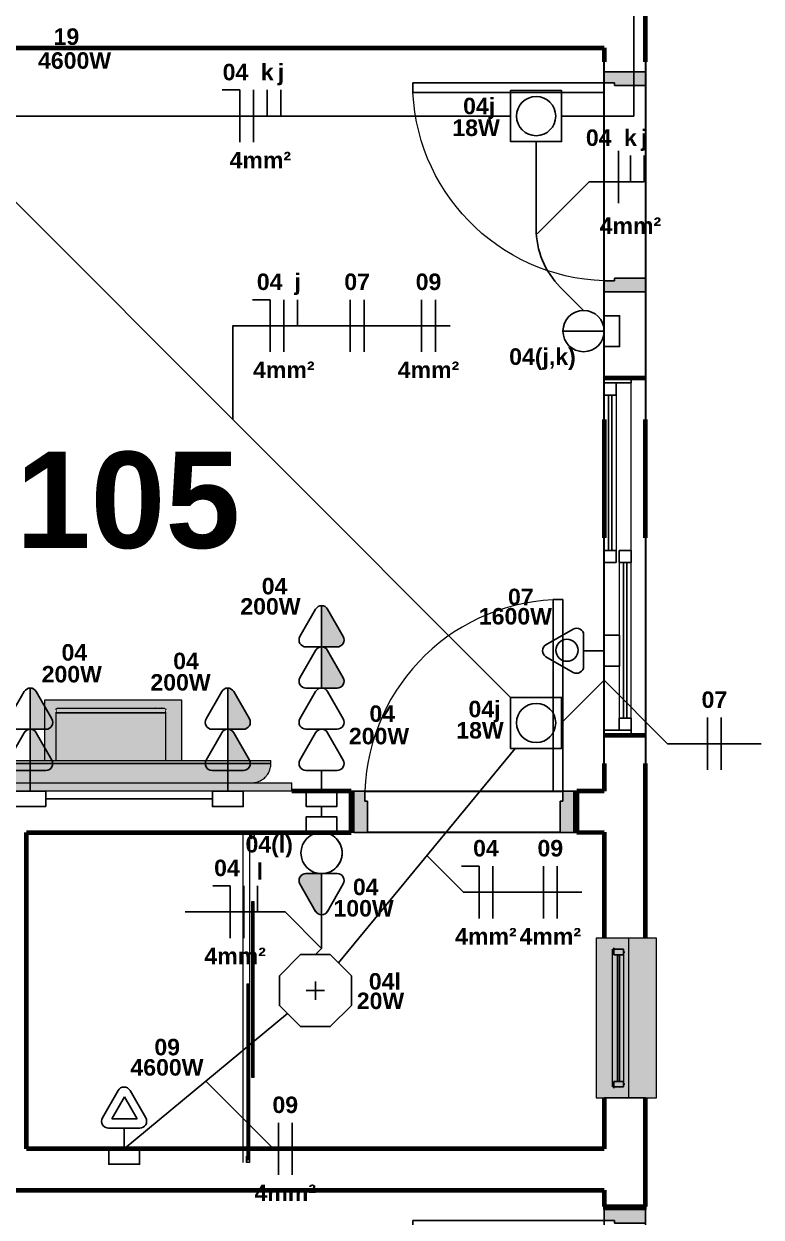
# Model space of a CAD drawing. Extents: x 1450 to 1868, y 82 to 351.
# Drawn here: x 1504.948 to 1507.628, y 139.039 to 143.375 of the extents above; entities that cross this region are included whole.
import ezdxf
from ezdxf.enums import TextEntityAlignment as Align

# ---------------------------------------------------------------- set-up
doc = ezdxf.new("R2010")
doc.units = 0
doc.header["$LTSCALE"] = 0.5
doc.linetypes.add('ELETRODUTO_TETO', pattern=[1000, 1000, 0])
doc.layers.get('0').update_dxf_attribs({"linetype": 'CONTINUOUS'})
for name, color, linetype, lineweight in [('A-DOOR', 31, 'CONTINUOUS', 25), ('A-DOOR-FRAM', 31, 'CONTINUOUS', 9), ('A-GLAZ', 151, 'CONTINUOUS', 9), ('A-WALL', 113, 'CONTINUOUS', 30), ('I-FURN', 30, 'CONTINUOUS', 9), ('Q-CASE', 31, 'CONTINUOUS', 9)]:
    doc.layers.add(name, color=color, linetype=linetype, lineweight=lineweight)
for name, color, linetype in [('CENTRAL DE AR', 10, 'CONTINUOUS'), ('CHUVEIRO ELÉTRICO', 10, 'CONTINUOUS'), ('ELETRODUTO', 7, 'CONTINUOUS'), ('ELETRODUTO_TETO', 2, 'CONTINUOUS'), ('FIACAO', 7, 'CONTINUOUS'), ('Iluminação', 7, 'CONTINUOUS'), ('INDICACAO_BIT_FIACAO', 7, 'CONTINUOUS'), ('INDICACAO_CIRCUITO', 2, 'CONTINUOUS'), ('INDICACAO_INTERRUPTOR_FIA', 2, 'CONTINUOUS'), ('INDICACAO_POTENCIA', 1, 'CONTINUOUS'), ('INTERRUPTORES', 1, 'CONTINUOUS'), ('LINHA_DE_CHAMADA', 7, 'CONTINUOUS'), ('LUMINÁRIAS', 3, 'CONTINUOUS'), ('Ref', 5, 'CONTINUOUS'), ('Texto', 1, 'CONTINUOUS'), ('TOMADAS ABNT', 10, 'CONTINUOUS')]:
    doc.layers.add(name, color=color, linetype=linetype)
doc.styles.add('Arial', font='arialbd.ttf', dxfattribs={"height": 100})

# ---------------------------------------------------------------- blocks, each defined once
blk = doc.blocks.new('Porta Simples de Abrir - 70x210cm - Marco de Madeira-3450791-Planta Baixa')
at = {"layer": 'A-DOOR-FRAM', "lineweight": 25}
h = blk.add_hatch(color=256, dxfattribs=at)
h.paths.add_polyline_path([(-400, -75), (-350, -75), (-350, 38), (-360, 38), (-360, 75), (-400, 75), (-400, -55.9)], flags=0)
h.paths.add_polyline_path([(350, -75), (400, -75), (400, 75), (360, 75), (359.9, 38), (350, 38), (350, -49.8)], flags=0)
at = {"layer": 'A-DOOR'}
for p, q in [((325, 75), (325, 771)), ((325, 771), (360, 771)), ((360, 771), (360, 75)), ((360, 75), (-360, 75)), ((360, 75), (325, 75)), ((-350, -75), (350, -75))]:
    blk.add_line(p, q, dxfattribs=at)
at = {"layer": 'A-DOOR', "lineweight": 9}
blk.add_arc((360, 50.9), 720.1, 90, 178.0786, dxfattribs=at)
at = {"layer": 'A-DOOR-FRAM', "lineweight": 25}
for p, q in [((-360, 75), (-400, 75)), ((-400, 75), (-400, -75)), ((-360, 38), (-360, 75)), ((360, 75), (360, 38)), ((400, 75), (360, 75)), ((400, -75), (400, 75)), ((-350, 38), (-360, 38)), ((-350, -75), (-350, 38)), ((360, 38), (350, 38)), ((350, 38), (350, -75)), ((-400, -75), (-350, -75)), ((350, -75), (400, -75))]:
    blk.add_line(p, q, dxfattribs=at)
blk = doc.blocks.new('Janela de Correr - 2 Folhas - 1300x1000mm-3076498-Planta Baixa')
at = {"layer": 'A-GLAZ'}
for p, q in [((631, 88), (-631, 88)), ((650, 36), (-650, 36)), ((631, 36), (-22, 36)), ((-587, -18), (-22, -18)), ((-22, -8), (587, -8)), ((631, -62), (-631, -62)), ((-22, -62), (-587, -62))]:
    blk.add_line(p, q, dxfattribs=at)
at = {"layer": 'A-GLAZ', "lineweight": 25}
for p, q in [((-650, 36), (-650, -62)), ((-650, 36), (-631, 36)), ((-631, 36), (-631, -62)), ((-22, -8), (-22, 36)), ((-22, 36), (22, 36)), ((22, 36), (22, -8)), ((587, 20), (22, 20)), ((22, 8), (587, 8)), ((587, -8), (587, 36)), ((587, 36), (631, 36)), ((631, 36), (631, -62)), ((650, 36), (631, 36)), ((650, 36), (650, -62)), ((-631, -18), (-587, -18)), ((-587, -18), (-587, -62)), ((-22, -34), (-587, -34)), ((22, -8), (-22, -8)), ((-22, -18), (-22, -62)), ((-22, -18), (22, -18)), ((22, -18), (22, -62)), ((587, -8), (631, -8)), ((-650, -62), (-631, -62)), ((-587, -62), (-631, -62)), ((-587, -46), (-22, -46)), ((22, -62), (-22, -62)), ((650, -62), (631, -62))]:
    blk.add_line(p, q, dxfattribs=at)
blk = doc.blocks.new('Porta Simples de Abrir - 70x210cm - Marco de Madeira-3450794-Planta Baixa')
at = {"layer": 'A-DOOR-FRAM', "lineweight": 25}
h = blk.add_hatch(color=256, dxfattribs=at)
h.paths.add_polyline_path([(-400, 75), (-400, -75), (-360, -75), (-359.9, -38), (-350, -38), (-350, 75), (-399.1, 75)], flags=0)
h.paths.add_polyline_path([(350, 75), (350, -38), (360, -38), (360, -75), (400, -75), (400, 75), (361.7, 75)], flags=0)
at = {"layer": 'A-DOOR'}
for p, q in [((350, 75), (-350, 75)), ((-360, -75), (360, -75)), ((325, -75), (325, -771)), ((360, -75), (325, -75)), ((360, -771), (360, -75)), ((325, -771), (360, -771))]:
    blk.add_line(p, q, dxfattribs=at)
at = {"layer": 'A-DOOR', "lineweight": 9}
blk.add_arc((360, -50.9), 720.1, 181.9214, 270, dxfattribs=at)
at = {"layer": 'A-DOOR-FRAM', "lineweight": 25}
for p, q in [((-400, 75), (-350, 75)), ((-400, -75), (-400, 75)), ((-350, 75), (-350, -38)), ((350, 75), (400, 75)), ((350, -38), (350, 75)), ((400, 75), (400, -75)), ((-350, -38), (-360, -38)), ((-360, -38), (-360, -75)), ((360, -38), (350, -38)), ((360, -75), (360, -38)), ((-360, -75), (-400, -75)), ((400, -75), (360, -75))]:
    blk.add_line(p, q, dxfattribs=at)
blk = doc.blocks.new('Estante para sala com TV pronta - Estante para sala com TV pronta-2755573-Planta Baixa')
at = {"layer": 'I-FURN'}
for points in [[(750, 275), (-550, 275), (-550, 245), (750, 245)], [(613.6, 245), (-406.2, 244.6), (-421.7, 242.6), (-439, 235.3), (-453.1, 224.5), (-464.2, 210), (-471.2, 193.1), (-473.6, 175), (683.6, 175), (681.2, 193.1), (674.2, 210), (663.1, 224.5), (648.6, 235.6), (631.7, 242.6)], [(683.6, 175), (-473.6, 175), (-473.6, 164.5), (683.6, 164.5), (683.6, 173.3)], [(350, 164.5), (308.3, 164.5), (307.8, -23.5), (306.4, -24.7), (305.7, -24.6), (305, -23.3), (304.5, -25), (291.4, -25.5), (291, -25.9), (270.1, -25.9), (269.7, -25), (-53.4, -25.5), (-53.8, -25.9), (-74.8, -25.8), (-75.2, -25), (-88.4, -24.6), (-88.9, -24.3), (-89.7, -24.7), (-91, -23.6), (-91.2, -22.9), (-91.7, -8.7), (-91.7, 164.5), (-150, 164.5), (-150, -55.5), (350, -55.5), (350, 154.2)], [(-88.4, 164.5), (-91.7, 164.5), (-91.2, -9), (-88.4, -9), (-88.4, 159.6)], [(305, 164.5), (-88.4, 164.5), (-88.4, -9), (305, -9), (305, 158.1)], [(308.3, 164.5), (305, 164.5), (305.6, -9), (308.3, -9), (308.3, 157.8)], [(-88.4, -11.9), (-91.6, -11.9), (-91.2, -22.9), (-90.6, -24.1), (-89.2, -24.9), (-88.4, -23.3), (-88.4, -11.9)], [(-88.4, -9), (-91.2, -9), (-90.7, -11.9), (-88.4, -11.9), (-88.4, -9.1)], [(305, -9), (-88.4, -9), (-87.8, -11.9), (305, -11.9)], [(305, -11.9), (-88.4, -11.9), (-88.4, -25), (305, -24.6), (305, -15.3)], [(-74.1, -25), (-74.8, -25.1), (-74.3, -25.9), (-74.1, -25.8), (-74.1, -25.1)], [(-54.1, -25), (-74.1, -25), (-74.1, -25.9), (-54.1, -25.9)], [(-53.4, -25), (-54.1, -25), (-53.6, -25.9), (-53.4, -25.5), (-53.4, -25.1)], [(270.8, -25), (270.1, -25), (270.5, -25.9), (270.8, -25.9)], [(290.7, -25), (270.8, -25), (270.8, -25.9), (290.7, -25.9)], [(291.4, -25), (290.7, -25), (291.2, -25.9), (291.4, -25.9)], [(307.9, -9), (305, -9), (305.6, -11.9), (307.9, -11.9), (307.9, -9.7)], [(308.2, -11.9), (305, -11.9), (305.2, -23.5), (306.4, -24.7), (307.8, -23.5), (307.9, -23.4), (308.2, -11.9)]]:
    blk.add_hatch(color=256, dxfattribs=at).paths.add_polyline_path(points, flags=0)
for p, q in [((-550, 275), (750, 275)), ((-550, 275), (-550, 245)), ((750, 245), (750, 275)), ((750, 245), (-550, 245)), ((-473.6, 175), (683.6, 175)), ((-473.6, 175), (-473.6, 164.5)), ((683.6, 175), (-473.6, 175)), ((683.6, 164.5), (683.6, 175)), ((683.6, 164.5), (-473.6, 164.5)), ((-150, 164.5), (-150, -55.5)), ((-91.7, 164.5), (-91.7, -9)), ((308.3, -9), (308.3, 164.5)), ((350, -55.5), (350, 164.5)), ((-91.7, -9), (-91.7, -11.9)), ((-91.7, -9), (-88.4, -9)), ((-88.4, -9), (-91.7, -9)), ((-88.4, -9), (305, -9)), ((305, -9), (-88.4, -9)), ((-88.4, -25), (305, -25)), ((-75.1, -25), (-75.1, -25.9)), ((-74.1, -25.9), (-75.1, -25.9)), ((-75.1, -25.9), (-74.8, -25.9)), ((-54.1, -25.9), (-74.1, -25.9)), ((-53.1, -25.9), (-54.1, -25.9)), ((-53.4, -25.9), (-53.1, -25.9)), ((-53.1, -25.9), (-53.1, -25)), ((269.8, -25), (269.8, -25.9)), ((270.8, -25.9), (269.8, -25.9)), ((269.8, -25.9), (270.1, -25.9)), ((290.7, -25.9), (270.8, -25.9)), ((291.7, -25.9), (290.7, -25.9)), ((291.4, -25.9), (291.7, -25.9)), ((291.7, -25.9), (291.7, -25)), ((305, -9), (308.3, -9)), ((308.3, -9), (305, -9)), ((308.3, -11.9), (308.3, -9)), ((-150, -55.5), (350, -55.5))]:
    blk.add_line(p, q, dxfattribs=at)
at = {"layer": 'I-FURN', "flags": 128}
for points in [[(-91.3, -23.2), (-91.4, -23.1), (-91.4, -22.9), (-91.5, -22.8), (-91.5, -22.7), (-91.6, -22.6), (-91.6, -22.4), (-91.6, -22.3), (-91.6, -22.2), (-91.7, -22), (-91.7, -21.9), (-91.7, -21.8), (-91.7, -21.7)], [(-88.5, -25), (-88.6, -25), (-88.8, -25), (-88.9, -25), (-89, -25)], [(305.7, -25), (305.6, -25), (305.5, -25), (305.3, -25), (305.2, -25), (305.1, -25)], [(308.3, -21.7), (308.3, -21.9), (308.3, -22), (308.3, -22.1), (308.3, -22.3), (308.3, -22.4), (308.2, -22.5), (308.2, -22.6), (308.2, -22.8), (308.1, -22.9), (308.1, -23), (308, -23.1), (308, -23.3)]]:
    blk.add_lwpolyline(points, dxfattribs=at)
at = {"layer": 'I-FURN'}
for points in [[(-403.6, 245), (-406.7, 245), (-412.8, 244.6), (-421.7, 242.8), (-430.4, 239.8), (-437.3, 236.4), (-442.5, 233.2), (-447.5, 229.6), (-452.1, 225.6), (-456.2, 221.1), (-460.1, 216.4), (-464.4, 210.1), (-468.4, 201.8), (-472.4, 190.2), (-473.5, 181.1), (-473.6, 175)], [(613.6, 245), (616.6, 245), (622.7, 244.6), (631.7, 242.8), (640.4, 239.8), (647.3, 236.4), (652.5, 233.2), (657.5, 229.6), (662.1, 225.6), (666.2, 221.1), (670.1, 216.4), (674.4, 210.1), (678.4, 201.8), (682.4, 190.2), (683.6, 181.1), (683.6, 175)]]:
    blk.add_open_spline(points, degree=3, knots=[0, 0, 0, 0, 0.083333, 0.166667, 0.25, 0.333333, 0.375, 0.416667, 0.5, 0.541667, 0.583333, 0.666667, 0.75, 0.833333, 1, 1, 1, 1], dxfattribs=at)
blk = doc.blocks.new('Box de Vidro - Box Vidro Temperado Comum-3213989-Planta Baixa')
at = {"layer": 'Q-CASE'}
for points in [[(-425, -876.5), (-425, -884.5), (175, -884.5), (175, -876.5), (-336.4, -876.5)], [(-166, -893.5), (-166, -901.5), (474, -901.5), (474, -893.5), (32, -893.5)], [(702, -892), (702, -893), (724, -893), (724, -902), (702, -902), (702, -903), (725, -903), (724.9, -892), (702.9, -892)]]:
    blk.add_hatch(color=256, dxfattribs=at).paths.add_polyline_path(points, flags=0)
for p, q in [((-475, -863), (725, -863)), ((-475, -875), (-452, -875)), ((-475, -886), (-475, -875)), ((-452, -886), (-475, -886)), ((-475, -887), (725, -887)), ((-474, -876), (-474, -885)), ((-452, -876), (-474, -876)), ((-474, -885), (-452, -885)), ((-465, -876.5), (175, -876.5)), ((-465, -884.5), (-465, -876.5)), ((-465, -880.5), (175, -880.5)), ((175, -884.5), (-465, -884.5)), ((-452, -875), (-452, -876)), ((-452, -885), (-452, -886)), ((-166, -893.5), (474, -893.5)), ((-166, -901.5), (-166, -893.5)), ((-166, -897.5), (474, -897.5)), ((474, -901.5), (-166, -901.5)), ((175, -876.5), (175, -884.5)), ((474, -893.5), (474, -901.5)), ((702, -892), (725, -892)), ((702, -893), (702, -892)), ((724, -893), (702, -893)), ((702, -902), (724, -902)), ((702, -903), (702, -902)), ((725, -903), (702, -903)), ((724, -902), (724, -893)), ((725, -892), (725, -903))]:
    blk.add_line(p, q, dxfattribs=at)
blk = doc.blocks.new('Janela Maxim-air - 1 Módulo - Janela Metálica 50x60cm-3155715-Planta Baixa')
at = {"layer": 'A-GLAZ'}
h = blk.add_hatch(color=256, dxfattribs=at)
h.paths.add_polyline_path([(-290, 104), (-290, -115), (290, -115), (290, 104), (75, 104)], flags=0)
h.paths.add_polyline_path([(-250, 45.1), (250, 45.1), (250, 5.1), (-250, 5.5), (-250, 5.5), (-250, 44.4)], flags=0)
blk.add_hatch(color=256, dxfattribs=at).paths.add_polyline_path([(-250, 45.1), (-250, 5.1), (250, 5.1), (250, 45.1), (-158.5, 45.1)], flags=0)
for p, q in [((290, 104), (-290, 104)), ((-290, 104), (-290, -115)), ((290, -115), (290, 104)), ((-290, -75), (-290, 75)), ((-250, 5.1), (-250, 45.1)), ((-250, 45.1), (250, 45.1)), ((250, 45.1), (250, 5.1)), ((290, -75), (290, 75)), ((250, 5.1), (-250, 5.1)), ((-290, -15), (290, -15)), ((-290, -115), (290, -115))]:
    blk.add_line(p, q, dxfattribs=at)
at = {"layer": 'A-GLAZ', "lineweight": 25}
for p, q in [((-250, 40.5), (-255, 40.5)), ((-250, 5.5), (-250, 40.5)), ((-250, 40.5), (-230, 40.5)), ((-230, 5.5), (-250, 5.5)), ((-240, 5.5), (-240, 0.5)), ((-230, 40.5), (-230, 5.5)), ((-230, 26.5), (230, 26.5)), ((-230, 19.5), (230, 19.5)), ((250, 40.5), (230, 40.5)), ((230, 40.5), (230, 5.5)), ((230, 5.5), (250, 5.5)), ((240, 0.5), (240, 5.5)), ((250, 40.5), (255, 40.5)), ((250, 5.5), (250, 40.5))]:
    blk.add_line(p, q, dxfattribs=at)
blk = doc.blocks.new('Apartamento01')
at = {"layer": 'A-WALL', "lineweight": 70}
for p, q in [((1157.2, -491.01), (1154.37, -458.64)), ((872.85, -510.87), (1141.82, -487.34)), ((1141.82, -487.34), (1142.25, -492.32)), ((1152.26, -606.7), (1167.2, -605.39)), ((1153.59, -621.82), (1157.33, -664.66)), ((1172.28, -663.35), (1168.53, -620.52)), ((1178.53, -734.89), (1163.59, -736.2)), ((1184.96, -808.3), (1179.42, -745.04)), ((1164.48, -746.35), (1165.35, -756.31)), ((1165.35, -756.31), (1155.39, -757.18)), ((1155.39, -757.18), (1156.7, -772.13)), ((1073.7, -764.33), (1052.28, -766.2)), ((1075.01, -779.27), (1073.7, -764.33)), ((1156.7, -772.13), (1166.66, -771.25)), ((1166.66, -771.25), (1170.01, -809.61)), ((957.46, -789.56), (1075.01, -779.27)), ((967.48, -904.12), (957.46, -789.56)), ((1193.45, -905.43), (1190.01, -866.08)), ((1175.07, -867.39), (1176.68, -885.82)), ((1176.68, -885.82), (967.48, -904.12)), ((948.86, -920.8), (1177.99, -900.76)), ((1177.99, -900.76), (1178.51, -906.74)), ((1178.51, -906.74), (1193.45, -905.43))]:
    blk.add_line(p, q, dxfattribs=at)
at = {"layer": 'A-WALL'}
for p, q in [((1153.59, -621.82), (1142.25, -492.32)), ((1157.2, -491.01), (1168.53, -620.52)), ((1172.28, -663.35), (1172.36, -664.35)), ((1157.42, -665.66), (1157.33, -664.66)), ((1164.39, -745.35), (1157.42, -665.66)), ((1172.36, -664.35), (1179.34, -744.05)), ((1164.48, -746.35), (1164.39, -745.35)), ((1179.34, -744.05), (1179.42, -745.04)), ((1078.68, -763.89), (1150.41, -757.62)), ((1154.39, -757.27), (1155.39, -757.18)), ((1073.7, -764.33), (1074.7, -764.24)), ((1150.72, -772.65), (1080.99, -778.75)), ((1156.7, -772.13), (1155.7, -772.21)), ((1076, -779.18), (1075.01, -779.27)), ((1193.45, -905.43), (1193.54, -906.43)), ((1178.6, -907.73), (1178.51, -906.74))]:
    blk.add_line(p, q, dxfattribs=at)
blk = doc.blocks.new('*U405', base_point=(-27594.62, 35234.75))
blk.add_line((-27594.62, 35234.75), (-27579.62, 35234.75))
blk.add_lwpolyline([(-27594.62, 35240.35), (-27594.62, 35229.15), (-27600.22, 35229.15), (-27600.22, 35240.35)], close=True)
blk.add_circle((-27587.12, 35234.75), 7.5)
blk = doc.blocks.new('*U407', base_point=(-27522.57, 35258.32))
for points in [[(-27501.37, 35256.15, 0.269143), (-27500.11, 35258.32), (-27515.07, 35258.32), (-27515.07, 35252.63, 0.575867), (-27511.33, 35250.46)], [(-27486.41, 35256.15, 0.269143), (-27485.15, 35258.32), (-27500.11, 35258.32), (-27500.11, 35252.63, 0.575867), (-27496.37, 35250.46)]]:
    blk.add_hatch(color=256).paths.add_polyline_path(points)
for p, q in [((-27515.07, 35264.02), (-27515.07, 35258.32)), ((-27501.37, 35260.49), (-27511.33, 35266.19)), ((-27500.11, 35264.02), (-27500.11, 35258.32)), ((-27486.41, 35260.49), (-27496.37, 35266.19)), ((-27522.57, 35258.32), (-27515.07, 35258.32)), ((-27515.07, 35258.32), (-27515.07, 35252.63)), ((-27515.07, 35258.32), (-27500.11, 35258.32)), ((-27511.33, 35250.46), (-27501.37, 35256.15)), ((-27500.11, 35258.32), (-27500.11, 35252.63)), ((-27500.11, 35258.32), (-27485.15, 35258.32)), ((-27496.37, 35250.46), (-27486.41, 35256.15))]:
    blk.add_line(p, q)
blk.add_lwpolyline([(-27522.57, 35263.93), (-27522.57, 35252.72), (-27528.17, 35252.72), (-27528.17, 35263.93)], close=True)
for centre, start, end in [((-27512.57, 35264.02), 60.2551, 180), ((-27497.61, 35264.02), 60.2551, 180), ((-27502.61, 35258.32), 299.7449, 60.2551), ((-27487.65, 35258.32), 299.7449, 60.2551), ((-27512.57, 35252.63), 180, 299.7449), ((-27497.61, 35252.63), 180, 299.7449)]:
    blk.add_arc(centre, 2.5, start, end)
blk = doc.blocks.new('*U408', base_point=(-27516.81, 35296.66))
for points in [[(-27495.61, 35294.49, 0.269143), (-27494.35, 35296.66), (-27509.31, 35296.66), (-27509.31, 35290.97, 0.575867), (-27505.57, 35288.8)], [(-27480.65, 35294.49, 0.269143), (-27479.39, 35296.66), (-27494.35, 35296.66), (-27494.35, 35290.97, 0.575867), (-27490.61, 35288.8)]]:
    blk.add_hatch(color=256).paths.add_polyline_path(points)
for p, q in [((-27495.61, 35298.84), (-27505.57, 35304.53)), ((-27480.65, 35298.84), (-27490.61, 35304.53)), ((-27509.31, 35302.36), (-27509.31, 35296.66)), ((-27494.35, 35302.36), (-27494.35, 35296.66)), ((-27516.81, 35296.66), (-27509.31, 35296.66)), ((-27509.31, 35296.66), (-27509.31, 35290.97)), ((-27509.31, 35296.66), (-27494.35, 35296.66)), ((-27505.57, 35288.8), (-27495.61, 35294.49)), ((-27494.35, 35296.66), (-27494.35, 35290.97)), ((-27494.35, 35296.66), (-27479.39, 35296.66)), ((-27490.61, 35288.8), (-27480.65, 35294.49))]:
    blk.add_line(p, q)
blk.add_lwpolyline([(-27516.81, 35302.27), (-27516.81, 35291.06), (-27522.42, 35291.06), (-27522.42, 35302.27)], close=True)
for centre, start, end in [((-27506.81, 35302.36), 60.2551, 180), ((-27491.85, 35302.36), 60.2551, 180), ((-27496.85, 35296.66), 299.7449, 60.2551), ((-27481.89, 35296.66), 299.7449, 60.2551), ((-27506.81, 35290.97), 180, 299.7449), ((-27491.85, 35290.97), 180, 299.7449)]:
    blk.add_arc(centre, 2.5, start, end)
blk = doc.blocks.new('*U409', base_point=(-27494.45, 35281.23))
for p, q in [((-27486.95, 35286.92), (-27486.95, 35281.23)), ((-27473.24, 35283.4), (-27483.21, 35289.09)), ((-27471.98, 35286.92), (-27471.98, 35281.23)), ((-27458.28, 35283.4), (-27468.24, 35289.09)), ((-27494.45, 35281.23), (-27486.95, 35281.23)), ((-27486.95, 35281.23), (-27486.95, 35275.54)), ((-27471.98, 35281.23), (-27471.98, 35275.54)), ((-27483.21, 35273.37), (-27473.24, 35279.06)), ((-27468.24, 35273.37), (-27458.28, 35279.06))]:
    blk.add_line(p, q)
blk.add_lwpolyline([(-27494.45, 35286.83), (-27494.45, 35275.63), (-27500.05, 35275.63), (-27500.05, 35286.83)], close=True)
for centre, start, end in [((-27484.45, 35286.92), 60.2551, 180), ((-27469.48, 35286.92), 60.2551, 180), ((-27474.48, 35281.23), 299.7449, 60.2551), ((-27459.52, 35281.23), 299.7449, 60.2551), ((-27484.45, 35275.54), 180, 299.7449), ((-27469.48, 35275.54), 180, 299.7449)]:
    blk.add_arc(centre, 2.5, start, end)
blk = doc.blocks.new('*U410', base_point=(-27477.12, 35294.46))
for points in [[(-27463.42, 35292.29, 0.269143), (-27462.16, 35294.46), (-27477.12, 35294.46), (-27477.12, 35288.77, 0.575867), (-27473.38, 35286.6)], [(-27448.46, 35292.29, 0.269143), (-27447.2, 35294.46), (-27462.16, 35294.46), (-27462.16, 35288.77, 0.575867), (-27458.42, 35286.6)]]:
    blk.add_hatch(color=256).paths.add_polyline_path(points)
for p, q in [((-27477.12, 35300.15), (-27477.12, 35294.46)), ((-27463.42, 35296.63), (-27473.38, 35302.32)), ((-27462.16, 35300.15), (-27462.16, 35294.46)), ((-27448.46, 35296.63), (-27458.42, 35302.32)), ((-27477.12, 35294.46), (-27477.12, 35288.77)), ((-27477.12, 35294.46), (-27462.16, 35294.46)), ((-27462.16, 35294.46), (-27462.16, 35288.77)), ((-27462.16, 35294.46), (-27447.2, 35294.46)), ((-27473.38, 35286.6), (-27463.42, 35292.29)), ((-27458.42, 35286.6), (-27448.46, 35292.29))]:
    blk.add_line(p, q)
for centre, start, end in [((-27474.62, 35300.15), 60.2551, 180), ((-27459.66, 35300.15), 60.2551, 180), ((-27464.66, 35294.46), 299.7449, 60.2551), ((-27449.7, 35294.46), 299.7449, 60.2551), ((-27474.62, 35288.77), 180, 299.7449), ((-27459.66, 35288.77), 180, 299.7449)]:
    blk.add_arc(centre, 2.5, start, end)
blk = doc.blocks.new('*U188', base_point=(-46314.27, 15803.92))
for p, q in [((-46316.44, 15825.12), (-46322.13, 15815.16)), ((-46306.41, 15815.16), (-46312.1, 15825.12)), ((-46319.96, 15811.42), (-46314.27, 15811.42)), ((-46314.27, 15811.42), (-46308.58, 15811.42)), ((-46314.27, 15803.92), (-46314.27, 15811.42))]:
    blk.add_line(p, q)
blk.add_lwpolyline([(-46319.88, 15803.92), (-46308.67, 15803.92), (-46308.67, 15798.31), (-46319.88, 15798.31)], close=True)
blk.add_circle((-46314.1, 15817.46), 4.02)
for centre, start, end in [((-46314.27, 15823.88), 29.7449, 150.2551), ((-46319.96, 15813.92), 150.2551, 270), ((-46308.58, 15813.92), 270, 29.7449)]:
    blk.add_arc(centre, 2.5, start, end)
blk = doc.blocks.new('*U154', base_point=(-46580.36, 18832.16))
for p, q in [((-46582.53, 18853.36), (-46588.22, 18843.4)), ((-46572.5, 18843.4), (-46578.19, 18853.36)), ((-46580.19, 18851.11), (-46584.81, 18843.02)), ((-46575.56, 18843.02), (-46580.19, 18851.11)), ((-46586.05, 18839.66), (-46580.36, 18839.66)), ((-46584.81, 18843.02), (-46575.56, 18843.02)), ((-46580.36, 18839.66), (-46574.67, 18839.66)), ((-46580.36, 18832.16), (-46580.36, 18839.66))]:
    blk.add_line(p, q)
blk.add_lwpolyline([(-46585.96, 18832.16), (-46574.76, 18832.16), (-46574.76, 18826.56), (-46585.96, 18826.56)], close=True)
for centre, start, end in [((-46580.36, 18852.12), 29.7449, 150.2551), ((-46586.05, 18842.16), 150.2551, 270), ((-46574.67, 18842.16), 270, 29.7449)]:
    blk.add_arc(centre, 2.5, start, end)
blk = doc.blocks.new('*U413', base_point=(-27539.25, 35364.54))
at = {"layer": 'LUMINÁRIAS'}
blk.add_lwpolyline([(-27548.51, 35373.8), (-27530, 35373.8), (-27530, 35355.29), (-27548.51, 35355.29)], close=True, dxfattribs=at)
blk.add_circle((-27539.25, 35364.54), 7.12, dxfattribs=at)
blk = doc.blocks.new('*U414', base_point=(-27443.25, 35279.59))
at = {"layer": 'LUMINÁRIAS'}
blk.add_lwpolyline([(-27452.51, 35288.85), (-27433.99, 35288.85), (-27433.99, 35270.34), (-27452.51, 35270.34)], close=True, dxfattribs=at)
blk.add_circle((-27443.25, 35279.59), 7.12, dxfattribs=at)
blk = doc.blocks.new('*U514', base_point=(-28116.61, 33686.56))
at = {"layer": 'LUMINÁRIAS'}
blk.add_lwpolyline([(-28129.7, 33691.98), (-28129.7, 33681.13), (-28122.03, 33673.47), (-28111.19, 33673.47), (-28103.52, 33681.13), (-28103.52, 33691.98), (-28111.19, 33699.65), (-28122.03, 33699.65)], close=True, dxfattribs=at)
for points in [[(-28116.61, 33689.92), (-28116.61, 33683.19)], [(-28119.97, 33686.56), (-28113.25, 33686.56)]]:
    blk.add_lwpolyline(points, dxfattribs=at)
blk = doc.blocks.new('*U538', base_point=(-29412.77, 34133.08))
at = {"linetype": 'ByBlock'}
blk.add_lwpolyline([(-29412.77, 34133.08), (-29404.11, 34124.42), (-29394.61, 34124.42, -0.198912), (-29373.4, 34115.63), (-29244.78, 33987.02), (-29244.78, 33977.93)], format="xyb", dxfattribs=at)
blk = doc.blocks.new('*U664', base_point=(-29184.66, 34133.96))
at = {"linetype": 'ByBlock'}
blk.add_lwpolyline([(-29184.66, 34133.96), (-29244.05, 34084.84)], dxfattribs=at)
blk = doc.blocks.new('*U672', base_point=(-29305.52, 34460.09))
at = {"linetype": 'ByBlock'}
blk.add_lwpolyline([(-29305.52, 34460.09), (-29103.54, 34460.09)], dxfattribs=at)
blk = doc.blocks.new('*U673', base_point=(-29305.52, 34450.83))
at = {"linetype": 'ByBlock'}
blk.add_lwpolyline([(-29305.52, 34450.83), (-29103.54, 34248.84)], dxfattribs=at)
blk = doc.blocks.new('*U674', base_point=(-29085.02, 34239.59))
at = {"linetype": 'ByBlock'}
blk.add_lwpolyline([(-29085.02, 34239.59), (-29069.53, 34255.08), (-29069.53, 34260.23)], dxfattribs=at)
blk = doc.blocks.new('*U675', base_point=(-29094.28, 34450.83))
at = {"linetype": 'ByBlock'}
blk.add_lwpolyline([(-29094.28, 34450.83), (-29094.28, 34419.14, 0.198913), (-29085.49, 34397.93), (-29077.03, 34389.46)], format="xyb", dxfattribs=at)
blk = doc.blocks.new('*U678', base_point=(-29272.55, 34212.04))
at = {"linetype": 'ByBlock'}
blk.add_lwpolyline([(-29272.55, 34212.04), (-29272.55, 34212.04), (-29211.98, 34212.04)], dxfattribs=at)
blk = doc.blocks.new('*U679', base_point=(-29101.92, 34230.33))
at = {"linetype": 'ByBlock'}
blk.add_lwpolyline([(-29101.92, 34230.33), (-29166.16, 34152.48)], dxfattribs=at)
blk = doc.blocks.new('*U762', base_point=(-33475.09, 35665.19))
blk.add_hatch(color=256).paths.add_polyline_path([(-33461.38, 35663.02, 0.269143), (-33460.13, 35665.19), (-33475.09, 35665.19), (-33475.09, 35659.5, 0.575867), (-33471.35, 35657.33)])
for p, q in [((-33461.38, 35667.36), (-33471.35, 35673.06)), ((-33475.09, 35670.89), (-33475.09, 35665.19)), ((-33475.09, 35665.19), (-33475.09, 35659.5)), ((-33475.09, 35665.19), (-33460.13, 35665.19)), ((-33471.35, 35657.33), (-33461.38, 35663.02))]:
    blk.add_line(p, q)
for centre, start, end in [((-33472.59, 35670.89), 60.2551, 180), ((-33462.63, 35665.19), 299.7449, 60.2551), ((-33472.59, 35659.5), 180, 299.7449)]:
    blk.add_arc(centre, 2.5, start, end)
blk = doc.blocks.new('*U761', base_point=(-33475.09, 35665.19))
blk.add_lwpolyline([(-33475.09, 35670.8), (-33475.09, 35659.59), (-33480.69, 35659.59), (-33480.69, 35670.8)], close=True)
blk.add_circle((-33467.59, 35665.19), 7.5)
blk = doc.blocks.new('*U818', base_point=(-29085.02, 34460.09))
at = {"linetype": 'ByBlock'}
blk.add_lwpolyline([(-29085.02, 34460.09), (-29058.78, 34460.09), (-29058.78, 34585.66, -0.198912), (-29049.99, 34606.87), (-29033.79, 34623.08)], format="xyb", dxfattribs=at)
blk = doc.blocks.new('*U822', base_point=(-29174.53, 34155.43))
at = {"linetype": 'ByBlock'}
blk.add_lwpolyline([(-29174.53, 34155.43), (-29172.28, 34157.68), (-29172.28, 34169.88)], dxfattribs=at)
blk = doc.blocks.new('*U823', base_point=(-29172.28, 34184.84))
at = {"linetype": 'ByBlock'}
blk.add_arc((-29172.28, 34192.34), 7.5, 270, 90, dxfattribs=at)
blk = doc.blocks.new('*U824', base_point=(-29172.28, 34205.44))
at = {"linetype": 'ByBlock'}
blk.add_lwpolyline([(-29172.28, 34205.44), (-29172.28, 34209.23)], dxfattribs=at)
blk = doc.blocks.new('*U825', base_point=(-29172.28, 34252.26))
at = {"linetype": 'ByBlock'}
blk.add_lwpolyline([(-29172.28, 34252.26), (-29172.28, 34252.26)], dxfattribs=at)
blk = doc.blocks.new('*U698', base_point=(608.6702, 153.2931))
for p, q in [((608.6702, 153.4831), (608.5435, 153.4831)), ((608.6702, 153.1031), (608.6702, 153.4831))]:
    blk.add_line(p, q)
blk = doc.blocks.new('*U699', base_point=(576.8177, 148.7459))
blk.add_line((576.8177, 148.5559), (576.8177, 148.9359))
blk = doc.blocks.new('*U700', base_point=(665.5495, 144.1988))
blk.add_line((665.5495, 144.1988), (665.5495, 144.3888))
blk = doc.blocks.new('*U921', base_point=(-29194.53, 34460.09))
at = {"xscale": 50, "yscale": 50, "zscale": 50, "rotation": 359.9999999999464}
for name, p in [('*U698', (-29202.03, 34460.09)), ('*U699', (-29197.03, 34460.09)), ('*U700', (-29192.03, 34460.09)), ('*U700', (-29187.03, 34460.09))]:
    blk.add_blockref(name, p, dxfattribs=at)
blk = doc.blocks.new('*U922', base_point=(-29221.5, 34366.81))
at = {"xscale": 50, "yscale": 50, "zscale": 50}
for name, p in [('*U698', (-29226.5, 34366.81)), ('*U699', (-29221.5, 34366.81)), ('*U700', (-29216.5, 34366.81))]:
    blk.add_blockref(name, p, dxfattribs=at)
blk = doc.blocks.new('*U923', base_point=(-29199.23, 34344.53))
at = {"xscale": 50, "yscale": 50, "zscale": 50}
for p in [(-29201.73, 34344.53), (-29196.73, 34344.53)]:
    blk.add_blockref('*U699', p, dxfattribs=at)
blk = doc.blocks.new('*U924', base_point=(-29182.26, 34327.56))
at = {"xscale": 50, "yscale": 50, "zscale": 50}
for p in [(-29184.76, 34327.56), (-29179.76, 34327.56)]:
    blk.add_blockref('*U699', p, dxfattribs=at)
blk = doc.blocks.new('*U928', base_point=(-29146.45, 34176.36))
at = {"xscale": 50, "yscale": 50, "zscale": 50}
for name, p in [('*U698', (-29148.95, 34176.36)), ('*U699', (-29143.95, 34176.36))]:
    blk.add_blockref(name, p, dxfattribs=at)
blk = doc.blocks.new('*U929', base_point=(-29121.63, 34206.44))
at = {"xscale": 50, "yscale": 50, "zscale": 50}
for p in [(-29124.13, 34206.44), (-29119.13, 34206.44)]:
    blk.add_blockref('*U699', p, dxfattribs=at)
blk = doc.blocks.new('*U932', base_point=(-29206.65, 34115.77))
at = {"xscale": 50, "yscale": 50, "zscale": 50}
for p in [(-29209.15, 34115.77), (-29204.15, 34115.77)]:
    blk.add_blockref('*U699', p, dxfattribs=at)
blk = doc.blocks.new('*U934', base_point=(-29091.92, 34407.54))
at = {"xscale": 50, "yscale": 50, "zscale": 50}
for name, p in [('*U699', (-29096.21, 34409.26)), ('*U700', (-29091.92, 34407.54)), ('*U700', (-29086.92, 34407.54))]:
    blk.add_blockref(name, p, dxfattribs=at)
blk = doc.blocks.new('*U936', base_point=(-29029.49, 34232.03))
at = {"xscale": 50, "yscale": 50, "zscale": 50}
for p in [(-29031.99, 34232.03), (-29026.99, 34232.03)]:
    blk.add_blockref('*U699', p, dxfattribs=at)
blk = doc.blocks.new('*U937', base_point=(-29203.68, 34170.91))
at = {"xscale": 50, "yscale": 50, "zscale": 50}
for name, p in [('*U698', (-29205.51, 34170.91)), ('*U699', (-29200.51, 34170.91)), ('*U700', (-29195.51, 34170.91))]:
    blk.add_blockref(name, p, dxfattribs=at)

msp = doc.modelspace()

# ---------------------------------------------------------------- linework, layer by layer
at = {"layer": 'LINHA_DE_CHAMADA'}
for points in [[(1506.8137, 142.6122), (1507.0028, 142.8014), (1507.2032, 142.8014)], [(1505.7076, 141.9373), (1505.7076, 142.2778), (1506.4975, 142.2778)], [(1507.0576, 140.9897), (1507.288, 140.7593), (1507.628, 140.7593)], [(1506.4125, 140.353), (1506.5459, 140.2196), (1506.9764, 140.2196)], [(1506.0301, 140.0157), (1505.8978, 140.148), (1505.5345, 140.148)], [(1505.6093, 139.5329), (1505.8549, 139.2873), (1506.0049, 139.2873)]]:
    msp.add_lwpolyline(points, dxfattribs=at)
at = {"layer": 'Ref'}
msp.add_lwpolyline([(1506.0301, 140.1377), (1506.0301, 140.0157)], dxfattribs=at)

# ---------------------------------------------------------------- block references
at = {"layer": 'A-DOOR'}
for name, p, xscale, yscale, zscale, rotation in [('Porta Simples de Abrir - 70x210cm - Marco de Madeira-3450794-Planta Baixa', (1507.1326, 142.8007), -0.001000000000001151, 0.001000000000001151, 0.001000000000001151, 270.0000000000009), ('Porta Simples de Abrir - 70x210cm - Marco de Madeira-3450791-Planta Baixa', (1507.1326, 138.6673), 0.00100000000000115, 0.00100000000000115, 0.00100000000000115, 89.99999999999113)]:
    msp.add_blockref(name, p, dxfattribs=dict(at, xscale=xscale, yscale=yscale, zscale=zscale, rotation=rotation))
at = {"layer": 'A-DOOR', "xscale": 0.00100000000000115, "yscale": 0.00100000000000115, "zscale": 0.00100000000000115}
msp.add_blockref('Porta Simples de Abrir - 70x210cm - Marco de Madeira-3450791-Planta Baixa', (1506.5476, 140.5123), dxfattribs=at)
at = {"layer": 'A-GLAZ'}
for name, p, xscale, yscale, zscale, rotation in [('Janela de Correr - 2 Folhas - 1300x1000mm-3076498-Planta Baixa', (1507.1196, 141.4392), 0.001000000000001151, 0.001000000000001151, 0.001000000000001151, 269.9999999999909), ('Janela Maxim-air - 1 Módulo - Janela Metálica 50x60cm-3155715-Planta Baixa', (1507.1326, 139.7623), 0.00100000000000115, 0.00100000000000115, 0.00100000000000115, 89.99999999999113)]:
    msp.add_blockref(name, p, dxfattribs=dict(at, xscale=xscale, yscale=yscale, zscale=zscale, rotation=rotation))
at = {"layer": 'A-WALL', "xscale": 0.01000000108748102, "yscale": 0.01000000108748102, "zscale": 0.01000000108748102, "rotation": 354.9999999999916}
msp.add_blockref('Apartamento01', (1496.1076, 149.1373), dxfattribs=at)
at = {"layer": 'CENTRAL DE AR', "xscale": 0.01000000108748102, "yscale": 0.01000000108748102, "zscale": 0.01000000108748102, "rotation": 89.99999999997297}
msp.add_blockref('*U188', (1507.0576, 141.0973), dxfattribs=at)
at = {"layer": 'CHUVEIRO ELÉTRICO', "xscale": 0.01000000108748102, "yscale": 0.01000000108748102, "zscale": 0.01000000108748102}
msp.add_blockref('*U154', (1505.3124, 139.2873), dxfattribs=at)
at = {"layer": 'ELETRODUTO', "linetype": 'ELETRODUTO_TETO', "xscale": 0.01000000108748102, "yscale": 0.01000000108748102, "zscale": 0.01000000108748102}
msp.add_blockref('*U825', (1506.0301, 140.9615), dxfattribs=at)
at = {"layer": 'ELETRODUTO_TETO', "linetype": 'ELETRODUTO_TETO', "xscale": 0.01000000108748102, "yscale": 0.01000000108748102, "zscale": 0.01000000108748102}
for name, p in [('*U818', (1506.9027, 143.0398)), ('*U672', (1504.6977, 143.0398)), ('*U673', (1504.6977, 142.9472)), ('*U675', (1506.8101, 142.9472)), ('*U674', (1506.9027, 140.8348)), ('*U679', (1506.7337, 140.7422)), ('*U678', (1505.0274, 140.5593)), ('*U824', (1506.0301, 140.4933)), ('*U822', (1506.0076, 139.9932)), ('*U538', (1503.6252, 139.7697)), ('*U664', (1505.9063, 139.7785))]:
    msp.add_blockref(name, p, dxfattribs=at)
at = {"layer": 'FIACAO', "xscale": 0.01000000108748102, "yscale": 0.01000000108748102, "zscale": 0.01000000108748102}
for name, p in [('*U921', (1505.8076, 143.0398)), ('*U934', (1507.153, 142.8014)), ('*U922', (1505.893, 142.2778)), ('*U923', (1506.1594, 142.2778)), ('*U924', (1506.4189, 142.2778)), ('*U936', (1507.458, 140.7593)), ('*U928', (1506.6275, 140.2196)), ('*U929', (1506.8616, 140.2196)), ('*U937', (1505.7161, 140.148)), ('*U932', (1505.8982, 139.2873))]:
    msp.add_blockref(name, p, dxfattribs=at)
at = {"layer": 'I-FURN', "xscale": 0.001000000000001151, "yscale": 0.001000000000001151, "zscale": 0.001000000000001151, "rotation": 179.9999999999905}
msp.add_blockref('Estante para sala com TV pronta - Estante para sala com TV pronta-2755573-Planta Baixa', (1505.3726, 140.8623), dxfattribs=at)
at = {"layer": 'Iluminação', "xscale": 0.01000000108748102, "yscale": 0.01000000108748102, "zscale": 0.01000000108748102}
for name, p in [('*U413', (1506.8101, 143.0398)), ('*U414', (1506.8101, 140.8348)), ('*U514', (1506.0076, 139.8623))]:
    msp.add_blockref(name, p, dxfattribs=at)
at = {"layer": 'INTERRUPTORES', "xscale": 0.01000000108748102, "yscale": 0.01000000108748102, "zscale": 0.01000000108748102, "rotation": 270}
msp.add_blockref('*U761', (1506.0301, 140.4373), dxfattribs=at)
at = {"layer": 'INTERRUPTORES', "linetype": 'ELETRODUTO_TETO', "xscale": 0.01000000108748102, "yscale": 0.01000000108748102, "zscale": 0.01000000108748102}
msp.add_blockref('*U823', (1506.0301, 140.2873), dxfattribs=at)
at = {"layer": 'Q-CASE', "xscale": 0.001000000000001149, "yscale": 0.001000000000001149, "zscale": 0.001000000000001149, "rotation": 89.99999999999113}
msp.add_blockref('Box de Vidro - Box Vidro Temperado Comum-3213989-Planta Baixa', (1504.8826, 139.7123), dxfattribs=at)
at = {"layer": 'TOMADAS ABNT', "xscale": 0.01000000108748102, "yscale": 0.01000000108748102, "zscale": 0.01000000108748102}
for name, p, rotation in [('*U405', (1507.0576, 142.2586), 179.9999999999958), ('*U410', (1506.0301, 140.9615), 89.9999999999959), ('*U407', (1504.9713, 140.5873), 89.9999999999959), ('*U408', (1505.6892, 140.5873), 89.9999999999959), ('*U409', (1506.0301, 140.5873), 89.9999999999959), ('*U762', (1506.0301, 140.2873), 270)]:
    msp.add_blockref(name, p, dxfattribs=dict(at, rotation=rotation))

# ---------------------------------------------------------------- texts
at = {"layer": 'INDICACAO_BIT_FIACAO', "style": 'Arial'}
for p in [(1505.8076, 142.9098), (1507.153, 142.6714), (1505.893, 142.1478), (1506.4189, 142.1478), (1506.6275, 140.0896), (1506.8616, 140.0896), (1505.7161, 140.018), (1505.8982, 139.1573)]:
    msp.add_text('4mm²', height=0.06, dxfattribs=at).set_placement(p, align=Align.TOP_CENTER)
at = {"layer": 'INDICACAO_CIRCUITO', "style": 'Arial'}
for s, p in [('19', (1505.0561, 143.2986)), ('04j', (1506.5446, 143.0465)), ('04(j,k)', (1506.7121, 142.1359)), ('04', (1505.8126, 141.3018)), ('07', (1506.7078, 141.2626)), ('04', (1505.085, 141.0611)), ('04', (1505.4909, 141.03)), ('04j', (1506.5642, 140.8553)), ('04', (1506.2041, 140.8385)), ('04(l)', (1505.7536, 140.364)), ('04', (1506.1442, 140.2089)), ('04l', (1506.202, 139.8658)), ('09', (1505.4224, 139.627))]:
    msp.add_text(s, height=0.06, dxfattribs=at).set_placement(p)
for s, p in [('04', (1505.7172, 143.1698)), ('04', (1507.0376, 142.9314)), ('04', (1505.8413, 142.4078)), ('07', (1506.1594, 142.4078)), ('09', (1506.4189, 142.4078)), ('07', (1507.458, 140.8893)), ('04', (1506.6275, 140.3496)), ('09', (1506.8616, 140.3496)), ('04', (1505.6861, 140.278)), ('09', (1505.8982, 139.4173))]:
    msp.add_text(s, height=0.06, dxfattribs=at).set_placement(p, align=Align.CENTER)
at = {"layer": 'INDICACAO_CIRCUITO', "insert": (1505.7943, 140.3256), "char_height": 0.06, "width": 0.007735, "attachment_point": 1, "style": 'Arial'}
msp.add_mtext('l', dxfattribs=at)
at = {"layer": 'INDICACAO_INTERRUPTOR_FIA', "style": 'Arial'}
for s, p in [('k', (1505.8326, 143.1698)), ('j', (1505.8826, 143.1698)), ('k', (1507.153, 142.9314)), ('j', (1507.203, 142.9314)), ('j', (1505.943, 142.4078))]:
    msp.add_text(s, height=0.06, dxfattribs=at).set_placement(p, align=Align.CENTER)
at = {"layer": 'INDICACAO_POTENCIA', "style": 'Arial'}
for s, p in [('4600W', (1504.9995, 143.2118)), ('18W', (1506.5056, 142.9675)), ('200W', (1505.7348, 141.2284)), ('1600W', (1506.6019, 141.1924)), ('200W', (1505.0127, 140.9819)), ('200W', (1505.4079, 140.9523)), ('18W', (1506.5199, 140.778)), ('200W', (1506.1295, 140.757)), ('100W', (1506.0734, 140.1313)), ('20W', (1506.1582, 139.7949)), ('4600W', (1505.3353, 139.5533))]:
    msp.add_text(s, height=0.06, dxfattribs=at).set_placement(p)
at = {"layer": 'Texto', "style": 'Arial'}
msp.add_text('105', height=0.35, dxfattribs=at).set_placement((1504.9187, 141.4702))

doc.saveas('drawing.dxf')
